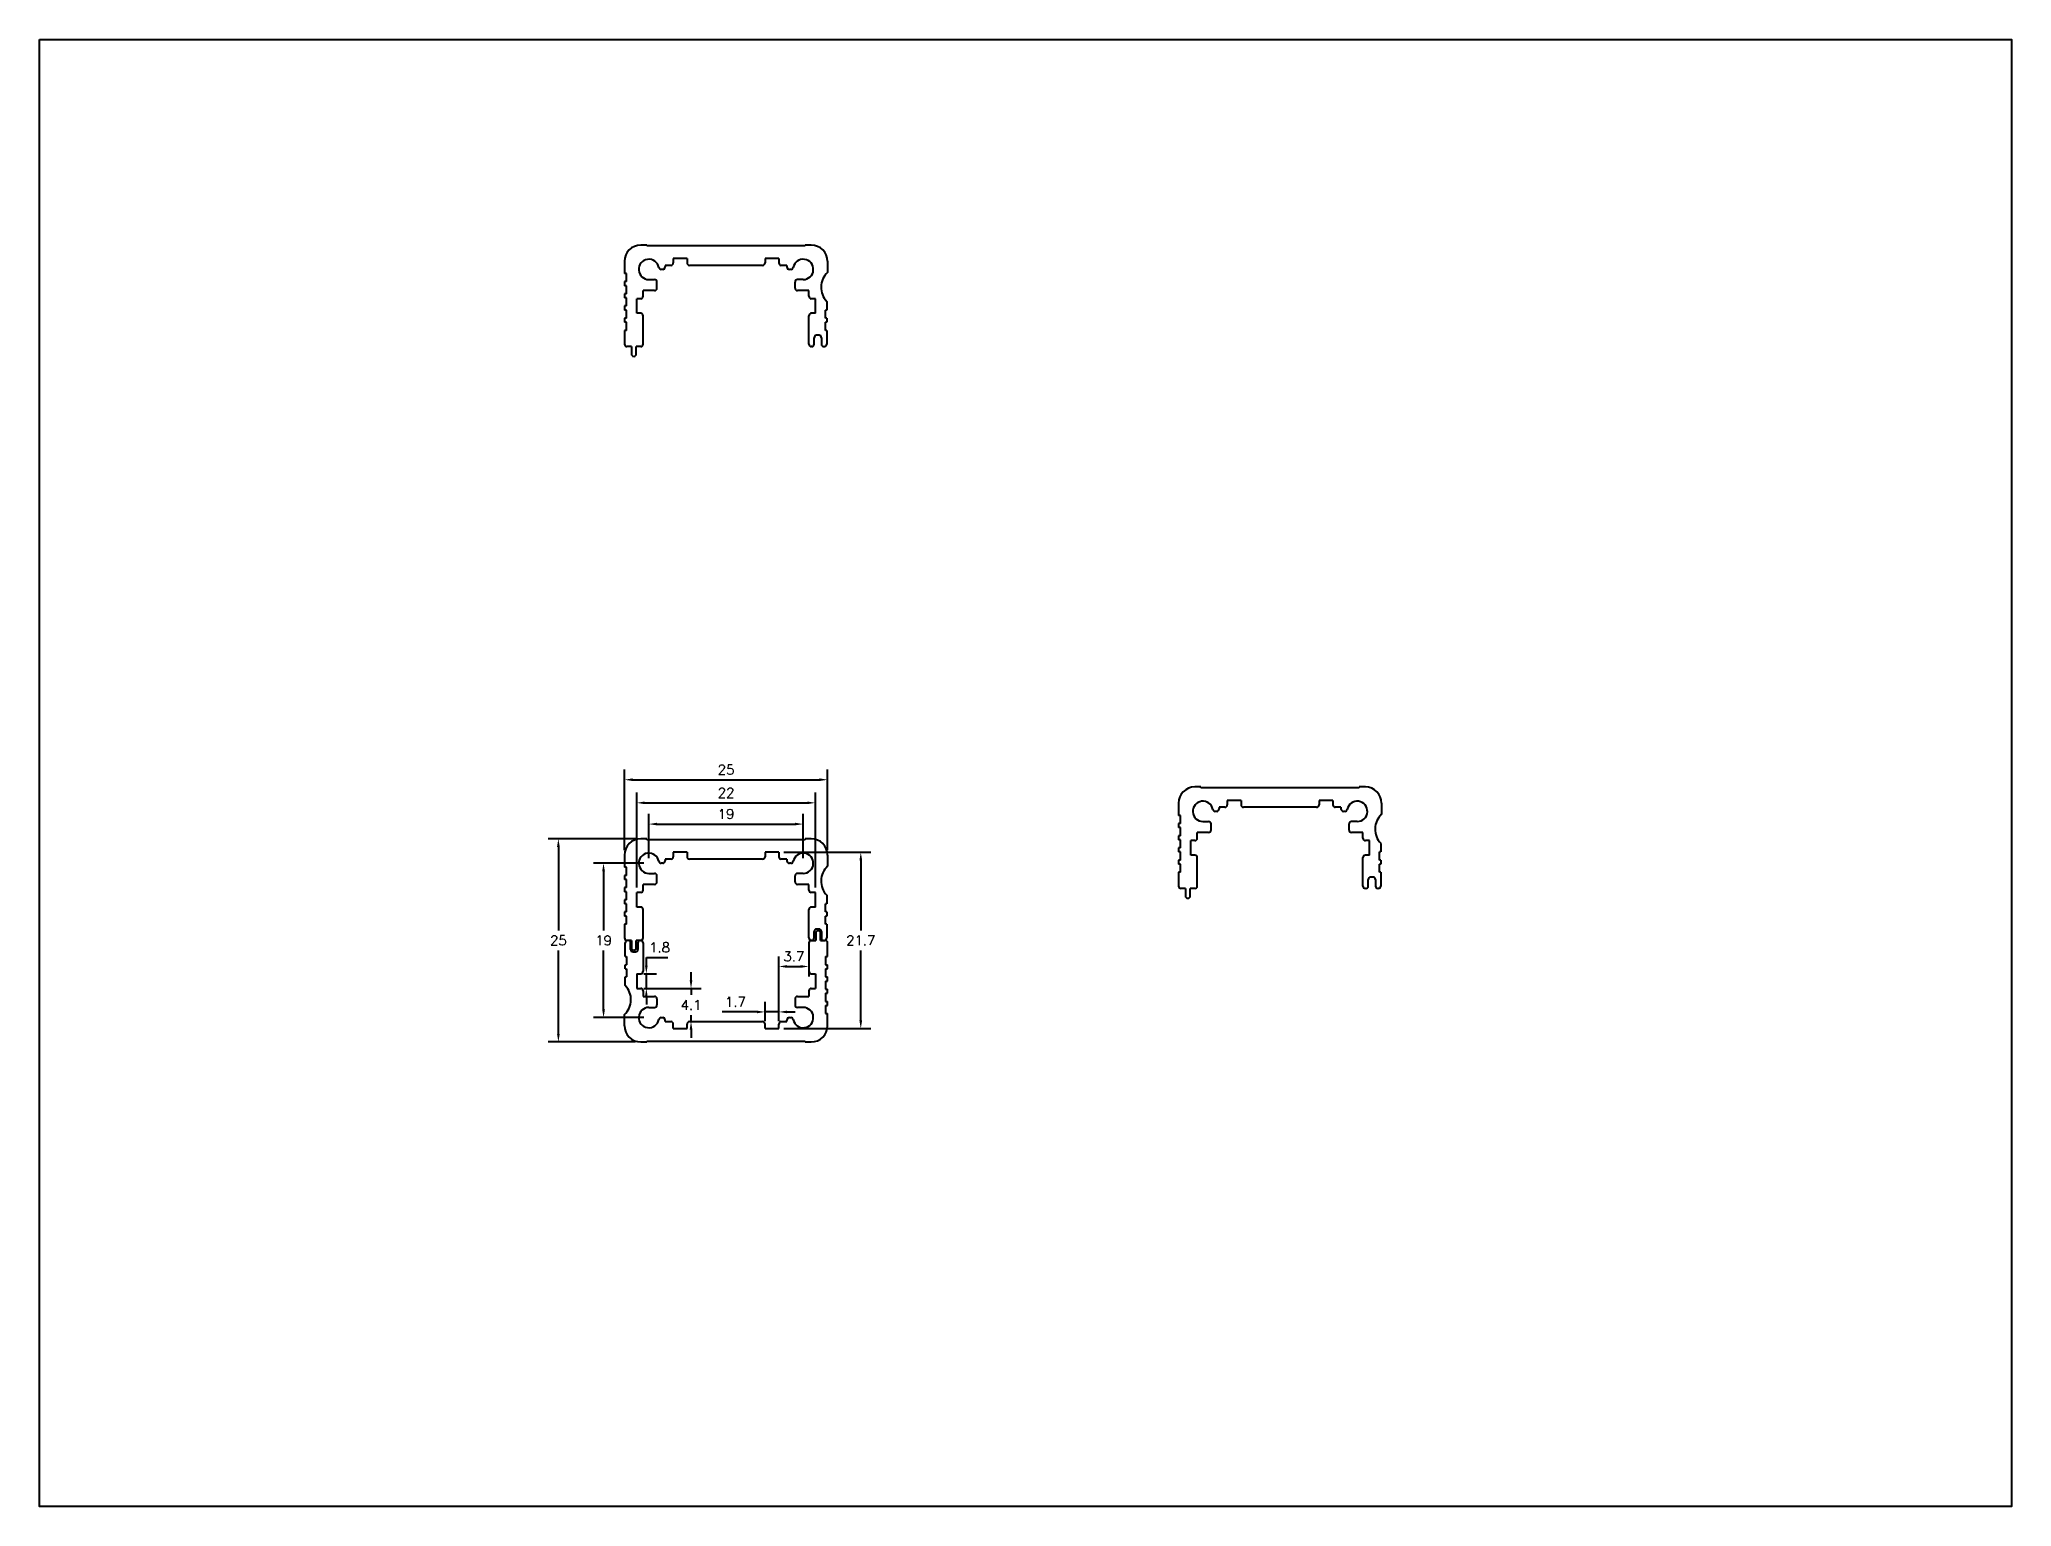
# Model space of a CAD drawing. Header units: millimetres. Extents: x 818 to 1060, y 570 to 751.
import ezdxf

# ---------------------------------------------------------------- set-up
doc = ezdxf.new("R2010")
doc.units = ezdxf.units.MM
doc.styles.get("Standard").update_dxf_attribs({"font": 'txt.shx', "height": 1.2})
doc.dimstyles.new('ISO-25', dxfattribs={"dimtxt": 2.5, "dimasz": 1, "dimexe": 1.25, "dimexo": 0.625, "dimtad": 1, "dimtih": 1, "dimtoh": 1, "dimdec": 1, "dimdsep": 46, "dimtxsty": 'Standard', "dimcen": 2.5, "dimadec": 0, "dimazin": 0, "dimtfac": 1, "dimtdec": 1, "dimtmove": 0, "dimatfit": 3, "dimfxl": 0, "dimarcsym": 0})

# ---------------------------------------------------------------- blocks, each defined once
blk = doc.blocks.new('*D2')
at = {"color": 0, "lineweight": -2}
for p, q in [((890.94, 652.12), (880.18, 652.12)), ((881.43, 651.12), (881.43, 640.86)), ((881.43, 628.12), (881.43, 638.38)), ((890.94, 627.12), (880.18, 627.12))]:
    blk.add_line(p, q, dxfattribs=at)
at = {"color": 0}
for points in [[(881.26, 651.12), (881.6, 651.12), (881.43, 652.12)], [(881.26, 628.12), (881.6, 628.12), (881.43, 627.12)]]:
    blk.add_solid(points, dxfattribs=at)
at = {"layer": 'Defpoints', "color": 0}
for p in [(891.57, 652.12), (881.43, 627.12), (891.57, 627.12)]:
    blk.add_point(p, dxfattribs=at)
at = {"color": 0, "insert": (881.43, 639.62), "char_height": 1.2, "attachment_point": 5}
blk.add_mtext('25', dxfattribs=at)
blk = doc.blocks.new('*D3')
at = {"color": 0, "lineweight": -2}
for p, q in [((891.94, 649.12), (885.74, 649.12)), ((886.99, 648.12), (886.99, 640.86)), ((886.99, 631.12), (886.99, 638.38)), ((891.94, 630.12), (885.74, 630.12))]:
    blk.add_line(p, q, dxfattribs=at)
at = {"color": 0}
for points in [[(886.82, 648.12), (887.16, 648.12), (886.99, 649.12)], [(886.82, 631.12), (887.16, 631.12), (886.99, 630.12)]]:
    blk.add_solid(points, dxfattribs=at)
at = {"layer": 'Defpoints', "color": 0}
for p in [(892.57, 649.12), (886.99, 630.12), (892.57, 630.12)]:
    blk.add_point(p, dxfattribs=at)
at = {"color": 0, "insert": (886.99, 639.62), "char_height": 1.2, "attachment_point": 5}
blk.add_mtext('19', dxfattribs=at)
blk = doc.blocks.new('*D4')
at = {"color": 0, "lineweight": -2}
for p, q in [((892.57, 649.74), (892.57, 655.19)), ((893.57, 653.94), (910.57, 653.94)), ((911.57, 649.74), (911.57, 655.19))]:
    blk.add_line(p, q, dxfattribs=at)
at = {"color": 0}
for points in [[(893.57, 654.11), (893.57, 653.78), (892.57, 653.94)], [(910.57, 654.11), (910.57, 653.78), (911.57, 653.94)]]:
    blk.add_solid(points, dxfattribs=at)
at = {"layer": 'Defpoints', "color": 0}
for p in [(911.57, 653.94), (892.57, 649.12), (911.57, 649.12)]:
    blk.add_point(p, dxfattribs=at)
at = {"color": 0, "insert": (902.07, 655.18), "char_height": 1.2, "attachment_point": 5}
blk.add_mtext('19', dxfattribs=at)
blk = doc.blocks.new('*D5')
at = {"color": 0, "lineweight": -2}
for p, q in [((889.57, 650.74), (889.57, 660.65)), ((914.57, 650.74), (914.57, 660.65)), ((890.57, 659.4), (913.57, 659.4))]:
    blk.add_line(p, q, dxfattribs=at)
at = {"color": 0}
for points in [[(890.57, 659.57), (890.57, 659.24), (889.57, 659.4)], [(913.57, 659.57), (913.57, 659.24), (914.57, 659.4)]]:
    blk.add_solid(points, dxfattribs=at)
at = {"layer": 'Defpoints', "color": 0}
for p in [(914.57, 659.4), (889.57, 650.12), (914.57, 650.12)]:
    blk.add_point(p, dxfattribs=at)
at = {"color": 0, "insert": (902.07, 660.64), "char_height": 1.2, "attachment_point": 5}
blk.add_mtext('25', dxfattribs=at)
blk = doc.blocks.new('*D9')
at = {"color": 0, "lineweight": -2}
for p, q in [((891.94, 633.72), (899.01, 633.72)), ((897.76, 634.72), (897.76, 635.72)), ((897.76, 633.72), (897.76, 632.92)), ((897.76, 629.62), (897.76, 630.42)), ((898.19, 629.62), (899.01, 629.62)), ((897.76, 628.62), (897.76, 627.62))]:
    blk.add_line(p, q, dxfattribs=at)
at = {"color": 0}
for points in [[(897.59, 634.72), (897.93, 634.72), (897.76, 633.72)], [(897.59, 628.62), (897.93, 628.62), (897.76, 629.62)]]:
    blk.add_solid(points, dxfattribs=at)
at = {"layer": 'Defpoints', "color": 0}
for p in [(891.32, 633.72), (897.57, 629.62), (897.76, 629.62)]:
    blk.add_point(p, dxfattribs=at)
at = {"color": 0, "insert": (897.76, 631.67), "char_height": 1.2, "attachment_point": 5}
blk.add_mtext('4.1', dxfattribs=at)
blk = doc.blocks.new('*D10')
at = {"color": 0, "lineweight": -2}
for p, q in [((906.87, 629.67), (906.87, 632.07)), ((908.57, 629.94), (908.57, 632.07)), ((905.87, 630.82), (901.59, 630.82)), ((908.57, 630.82), (906.87, 630.82)), ((909.57, 630.82), (910.57, 630.82))]:
    blk.add_line(p, q, dxfattribs=at)
at = {"color": 0}
for points in [[(905.87, 630.98), (905.87, 630.65), (906.87, 630.82)], [(909.57, 630.98), (909.57, 630.65), (908.57, 630.82)]]:
    blk.add_solid(points, dxfattribs=at)
at = {"layer": 'Defpoints', "color": 0}
for p in [(906.87, 629.04), (908.57, 630.82), (908.57, 629.32)]:
    blk.add_point(p, dxfattribs=at)
at = {"color": 0, "insert": (903.23, 632.06), "char_height": 1.2, "attachment_point": 5}
blk.add_mtext('1.7', dxfattribs=at)
blk = doc.blocks.new('*D11')
at = {"color": 0, "lineweight": -2}
for p, q in [((891.07, 646.14), (891.07, 657.81)), ((892.07, 656.56), (912.07, 656.56)), ((913.07, 646.14), (913.07, 657.81))]:
    blk.add_line(p, q, dxfattribs=at)
at = {"color": 0}
for points in [[(892.07, 656.72), (892.07, 656.39), (891.07, 656.56)], [(912.07, 656.72), (912.07, 656.39), (913.07, 656.56)]]:
    blk.add_solid(points, dxfattribs=at)
at = {"layer": 'Defpoints', "color": 0}
for p in [(913.07, 656.56), (891.07, 645.52), (913.07, 645.52)]:
    blk.add_point(p, dxfattribs=at)
at = {"color": 0, "insert": (902.07, 657.79), "char_height": 1.2, "attachment_point": 5}
blk.add_mtext('22', dxfattribs=at)
blk = doc.blocks.new('*D12')
at = {"color": 0, "lineweight": -2}
for p, q in [((909.19, 650.47), (919.91, 650.47)), ((918.66, 649.47), (918.66, 640.86)), ((918.66, 629.77), (918.66, 638.38)), ((909.19, 628.77), (919.91, 628.77))]:
    blk.add_line(p, q, dxfattribs=at)
at = {"color": 0}
for points in [[(918.49, 649.47), (918.83, 649.47), (918.66, 650.47)], [(918.49, 629.77), (918.83, 629.77), (918.66, 628.77)]]:
    blk.add_solid(points, dxfattribs=at)
at = {"layer": 'Defpoints', "color": 0}
for p in [(908.57, 650.47), (908.57, 628.77), (918.66, 628.77)]:
    blk.add_point(p, dxfattribs=at)
at = {"color": 0, "insert": (918.66, 639.62), "char_height": 1.2, "attachment_point": 5}
blk.add_mtext('21.7', dxfattribs=at)
blk = doc.blocks.new('*D13')
at = {"color": 0, "lineweight": -2}
for p, q in [((908.57, 629.67), (908.57, 637.66)), ((909.57, 636.41), (911.27, 636.41)), ((912.27, 636.94), (912.27, 635.16))]:
    blk.add_line(p, q, dxfattribs=at)
at = {"color": 0}
for points in [[(909.57, 636.58), (909.57, 636.25), (908.57, 636.41)], [(911.27, 636.58), (911.27, 636.25), (912.27, 636.41)]]:
    blk.add_solid(points, dxfattribs=at)
at = {"layer": 'Defpoints', "color": 0}
for p in [(912.27, 637.57), (912.27, 636.41), (908.57, 629.04)]:
    blk.add_point(p, dxfattribs=at)
at = {"color": 0, "insert": (910.42, 637.65), "char_height": 1.2, "attachment_point": 5}
blk.add_mtext('3.7', dxfattribs=at)
blk = doc.blocks.new('*D14')
at = {"color": 0, "lineweight": -2}
for p, q in [((892.26, 636.52), (892.26, 637.52)), ((892.26, 637.52), (894.9, 637.52)), ((891.94, 635.52), (893.51, 635.52)), ((891.94, 633.72), (893.51, 633.72)), ((892.26, 633.72), (892.26, 635.52)), ((892.26, 632.72), (892.26, 631.72))]:
    blk.add_line(p, q, dxfattribs=at)
at = {"color": 0}
for points in [[(892.09, 636.52), (892.42, 636.52), (892.26, 635.52)], [(892.09, 632.72), (892.42, 632.72), (892.26, 633.72)]]:
    blk.add_solid(points, dxfattribs=at)
at = {"layer": 'Defpoints', "color": 0}
for p in [(891.32, 635.52), (891.32, 633.72), (892.26, 633.72)]:
    blk.add_point(p, dxfattribs=at)
at = {"color": 0, "insert": (893.89, 638.76), "char_height": 1.2, "attachment_point": 5}
blk.add_mtext('1.8', dxfattribs=at)

msp = doc.modelspace()

# ---------------------------------------------------------------- linework, layer by layer
for p, q in [((892.32, 725.22), (891.57, 725.22)), ((892.32, 725.12), (892.32, 725.22)), ((911.82, 725.12), (892.32, 725.12)), ((897.27, 723.57), (895.57, 723.57)), ((895.57, 723.57), (895.57, 723.02)), ((897.27, 723.57), (897.27, 723.02)), ((908.57, 723.57), (906.87, 723.57)), ((906.87, 723.57), (906.87, 723.02)), ((908.57, 723.57), (908.57, 723.02)), ((912.57, 725.22), (911.82, 725.22)), ((911.82, 725.12), (911.82, 725.22)), ((889.57, 723.22), (889.57, 721.72)), ((889.82, 721.72), (889.57, 721.72)), ((889.82, 720.72), (889.82, 721.72)), ((894.27, 722.22), (894.09, 722.22)), ((895.27, 722.72), (894.57, 722.72)), ((894.57, 722.72), (894.57, 722.52)), ((906.57, 722.72), (897.57, 722.72)), ((909.57, 722.72), (908.87, 722.72)), ((909.57, 722.72), (909.57, 722.52)), ((910.05, 722.22), (909.87, 722.22)), ((914.57, 723.22), (914.57, 721.85)), ((889.57, 720.72), (889.57, 720.22)), ((889.82, 720.72), (889.57, 720.72)), ((889.82, 720.22), (889.57, 720.22)), ((889.57, 719.22), (889.57, 718.72)), ((889.82, 719.22), (889.57, 719.22)), ((889.82, 718.72), (889.57, 718.72)), ((889.82, 719.22), (889.82, 720.22)), ((889.82, 717.72), (889.82, 718.72)), ((893.27, 719.62), (891.87, 719.62)), ((891.87, 718.92), (891.87, 719.62)), ((892.57, 720.97), (893.27, 720.97)), ((893.57, 719.92), (893.57, 720.67)), ((910.57, 719.92), (910.57, 720.67)), ((911.57, 720.97), (910.87, 720.97)), ((912.27, 719.62), (910.87, 719.62)), ((912.27, 718.92), (912.27, 719.62)), ((889.57, 717.72), (889.57, 717.22)), ((889.82, 717.72), (889.57, 717.72)), ((889.82, 717.22), (889.57, 717.22)), ((889.82, 716.22), (889.82, 717.22)), ((891.57, 718.62), (891.07, 718.62)), ((891.07, 716.82), (891.07, 718.62)), ((891.57, 716.82), (891.07, 716.82)), ((891.87, 713.02), (891.87, 716.52)), ((912.27, 713.02), (912.27, 716.52)), ((913.07, 718.62), (912.57, 718.62)), ((913.07, 716.82), (912.57, 716.82)), ((913.07, 716.82), (913.07, 718.62)), ((914.47, 717.22), (914.32, 717.22)), ((914.32, 716.22), (914.32, 717.22)), ((914.47, 718.28), (914.47, 717.22)), ((889.57, 716.22), (889.57, 715.72)), ((889.82, 716.22), (889.57, 716.22)), ((889.82, 715.72), (889.57, 715.72)), ((889.57, 714.72), (889.57, 713.02)), ((889.82, 714.72), (889.57, 714.72)), ((889.82, 714.72), (889.82, 715.72)), ((913.52, 714.12), (913.22, 714.12)), ((914.47, 716.22), (914.32, 716.22)), ((914.47, 715.72), (914.32, 715.72)), ((914.32, 714.72), (914.32, 715.72)), ((914.47, 714.72), (914.32, 714.72)), ((914.47, 716.22), (914.47, 715.72)), ((914.47, 714.72), (914.47, 713.02)), ((890.42, 712.72), (889.87, 712.72)), ((890.42, 712.72), (890.42, 711.82)), ((890.72, 711.52), (890.72, 711.52)), ((891.57, 712.72), (891.02, 712.72)), ((891.02, 711.82), (891.02, 712.72)), ((912.62, 712.72), (912.57, 712.72)), ((912.92, 713.02), (912.92, 713.82)), ((913.82, 713.82), (913.82, 713.02)), ((914.17, 712.72), (914.12, 712.72)), ((960.53, 658.51), (959.78, 658.51)), ((960.53, 658.41), (960.53, 658.51)), ((980.03, 658.41), (960.53, 658.41)), ((980.78, 658.51), (980.03, 658.51)), ((980.03, 658.41), (980.03, 658.51)), ((957.78, 656.51), (957.78, 655.01)), ((963.48, 656.01), (962.78, 656.01)), ((962.78, 656.01), (962.78, 655.81)), ((965.48, 656.86), (963.78, 656.86)), ((963.78, 656.86), (963.78, 656.31)), ((965.48, 656.86), (965.48, 656.31)), ((974.78, 656.01), (965.78, 656.01)), ((976.78, 656.86), (975.08, 656.86)), ((975.08, 656.86), (975.08, 656.31)), ((976.78, 656.86), (976.78, 656.31)), ((977.78, 656.01), (977.08, 656.01)), ((977.78, 656.01), (977.78, 655.81)), ((982.78, 656.51), (982.78, 655.14)), ((958.03, 655.01), (957.78, 655.01)), ((957.78, 654.01), (957.78, 653.51)), ((958.03, 654.01), (957.78, 654.01)), ((958.03, 653.51), (957.78, 653.51)), ((958.03, 654.01), (958.03, 655.01)), ((958.03, 652.51), (958.03, 653.51)), ((960.78, 654.26), (961.48, 654.26)), ((961.78, 653.21), (961.78, 653.96)), ((962.48, 655.51), (962.3, 655.51)), ((978.26, 655.51), (978.08, 655.51)), ((978.78, 653.21), (978.78, 653.96)), ((979.78, 654.26), (979.08, 654.26)), ((892.32, 652.12), (891.57, 652.12)), ((892.32, 652.02), (892.32, 652.12)), ((911.82, 652.02), (892.32, 652.02)), ((912.57, 652.12), (911.82, 652.12)), ((911.82, 652.02), (911.82, 652.12)), ((957.78, 652.51), (957.78, 652.01)), ((958.03, 652.51), (957.78, 652.51)), ((958.03, 652.01), (957.78, 652.01)), ((957.78, 651.01), (957.78, 650.51)), ((958.03, 651.01), (957.78, 651.01)), ((958.03, 651.01), (958.03, 652.01)), ((959.78, 651.91), (959.28, 651.91)), ((959.28, 650.11), (959.28, 651.91)), ((961.48, 652.91), (960.08, 652.91)), ((960.08, 652.21), (960.08, 652.91)), ((980.48, 652.91), (979.08, 652.91)), ((980.48, 652.21), (980.48, 652.91)), ((981.28, 651.91), (980.78, 651.91)), ((981.28, 650.11), (981.28, 651.91)), ((982.68, 651.57), (982.68, 650.51)), ((889.57, 650.12), (889.57, 648.62)), ((889.82, 648.62), (889.57, 648.62)), ((889.82, 647.62), (889.82, 648.62)), ((894.27, 649.12), (894.09, 649.12)), ((895.27, 649.62), (894.57, 649.62)), ((894.57, 649.62), (894.57, 649.42)), ((897.27, 650.47), (895.57, 650.47)), ((895.57, 650.47), (895.57, 649.92)), ((897.27, 650.47), (897.27, 649.92)), ((906.57, 649.62), (897.57, 649.62)), ((908.57, 650.47), (906.87, 650.47)), ((906.87, 650.47), (906.87, 649.92)), ((908.57, 650.47), (908.57, 649.92)), ((909.57, 649.62), (908.87, 649.62)), ((909.57, 649.62), (909.57, 649.42)), ((910.05, 649.12), (909.87, 649.12)), ((914.57, 650.12), (914.57, 648.75)), ((958.03, 650.51), (957.78, 650.51)), ((957.78, 649.51), (957.78, 649.01)), ((958.03, 649.51), (957.78, 649.51)), ((958.03, 649.01), (957.78, 649.01)), ((958.03, 649.51), (958.03, 650.51)), ((958.03, 648.01), (958.03, 649.01)), ((959.78, 650.11), (959.28, 650.11)), ((960.08, 646.31), (960.08, 649.81)), ((980.48, 646.31), (980.48, 649.81)), ((981.28, 650.11), (980.78, 650.11)), ((982.68, 650.51), (982.53, 650.51)), ((982.53, 649.51), (982.53, 650.51)), ((982.68, 649.51), (982.53, 649.51)), ((982.68, 649.01), (982.53, 649.01)), ((982.53, 648.01), (982.53, 649.01)), ((982.68, 649.51), (982.68, 649.01)), ((889.57, 647.62), (889.57, 647.12)), ((889.82, 647.62), (889.57, 647.62)), ((889.82, 647.12), (889.57, 647.12)), ((889.57, 646.12), (889.57, 645.62)), ((889.82, 646.12), (889.57, 646.12)), ((889.82, 646.12), (889.82, 647.12)), ((893.27, 646.52), (891.87, 646.52)), ((891.87, 645.82), (891.87, 646.52)), ((892.57, 647.87), (893.27, 647.87)), ((893.57, 646.82), (893.57, 647.57)), ((910.57, 646.82), (910.57, 647.57)), ((911.57, 647.87), (910.87, 647.87)), ((912.27, 646.52), (910.87, 646.52)), ((912.27, 645.82), (912.27, 646.52)), ((957.78, 648.01), (957.78, 646.31)), ((958.03, 648.01), (957.78, 648.01)), ((958.63, 646.01), (958.08, 646.01)), ((958.63, 646.01), (958.63, 645.11)), ((959.78, 646.01), (959.23, 646.01)), ((959.23, 645.11), (959.23, 646.01)), ((980.83, 646.01), (980.78, 646.01)), ((981.13, 646.31), (981.13, 647.11)), ((981.73, 647.41), (981.43, 647.41)), ((982.03, 647.11), (982.03, 646.31)), ((982.38, 646.01), (982.33, 646.01)), ((982.68, 648.01), (982.53, 648.01)), ((982.68, 648.01), (982.68, 646.31)), ((889.82, 645.62), (889.57, 645.62)), ((889.57, 644.62), (889.57, 644.12)), ((889.82, 644.62), (889.57, 644.62)), ((889.82, 644.12), (889.57, 644.12)), ((889.82, 644.62), (889.82, 645.62)), ((889.82, 643.12), (889.82, 644.12)), ((891.57, 645.52), (891.07, 645.52)), ((891.07, 643.72), (891.07, 645.52)), ((891.57, 643.72), (891.07, 643.72)), ((891.87, 639.92), (891.87, 643.42)), ((912.27, 639.92), (912.27, 643.42)), ((913.07, 645.52), (912.57, 645.52)), ((913.07, 643.72), (912.57, 643.72)), ((913.07, 643.72), (913.07, 645.52)), ((914.47, 644.12), (914.32, 644.12)), ((914.32, 643.12), (914.32, 644.12)), ((914.47, 645.18), (914.47, 644.12)), ((958.93, 644.81), (958.93, 644.81)), ((889.57, 643.12), (889.57, 642.62)), ((889.82, 643.12), (889.57, 643.12)), ((889.82, 642.62), (889.57, 642.62)), ((889.57, 641.62), (889.57, 639.92)), ((889.82, 641.62), (889.57, 641.62)), ((889.82, 641.62), (889.82, 642.62)), ((913.52, 641.02), (913.22, 641.02)), ((914.47, 643.12), (914.32, 643.12)), ((914.47, 642.62), (914.32, 642.62)), ((914.32, 641.62), (914.32, 642.62)), ((914.47, 641.62), (914.32, 641.62)), ((914.47, 643.12), (914.47, 642.62)), ((914.47, 641.62), (914.47, 639.92)), ((889.67, 637.62), (889.67, 639.32)), ((890.42, 639.62), (889.87, 639.62)), ((889.97, 639.62), (890.02, 639.62)), ((890.32, 638.52), (890.32, 639.32)), ((890.42, 639.62), (890.42, 638.72)), ((891.57, 639.62), (891.02, 639.62)), ((891.02, 638.72), (891.02, 639.62)), ((891.22, 639.32), (891.22, 638.52)), ((891.52, 639.62), (891.57, 639.62)), ((891.87, 639.32), (891.87, 635.82)), ((912.27, 639.32), (912.27, 635.82)), ((912.57, 639.62), (913.12, 639.62)), ((912.62, 639.62), (912.57, 639.62)), ((912.92, 639.92), (912.92, 640.72)), ((913.12, 640.52), (913.12, 639.62)), ((913.42, 640.82), (913.42, 640.82)), ((913.72, 639.62), (913.72, 640.52)), ((913.72, 639.62), (914.27, 639.62)), ((913.82, 640.72), (913.82, 639.92)), ((914.17, 639.62), (914.12, 639.62)), ((914.57, 637.62), (914.57, 639.32)), ((889.67, 637.62), (889.82, 637.62)), ((889.67, 636.12), (889.67, 636.62)), ((889.67, 636.62), (889.82, 636.62)), ((889.82, 637.62), (889.82, 636.62)), ((890.62, 638.22), (890.92, 638.22)), ((890.72, 638.42), (890.72, 638.42)), ((914.32, 637.62), (914.57, 637.62)), ((914.32, 637.62), (914.32, 636.62)), ((914.32, 636.62), (914.57, 636.62)), ((914.57, 636.12), (914.57, 636.62)), ((889.67, 636.12), (889.82, 636.12)), ((889.67, 634.05), (889.67, 635.12)), ((889.67, 635.12), (889.82, 635.12)), ((889.82, 636.12), (889.82, 635.12)), ((891.07, 635.52), (891.57, 635.52)), ((891.07, 635.52), (891.07, 633.72)), ((891.07, 633.72), (891.57, 633.72)), ((912.57, 635.52), (913.07, 635.52)), ((912.57, 633.72), (913.07, 633.72)), ((913.07, 635.52), (913.07, 633.72)), ((914.32, 636.12), (914.57, 636.12)), ((914.32, 636.12), (914.32, 635.12)), ((914.32, 635.12), (914.57, 635.12)), ((914.32, 634.62), (914.57, 634.62)), ((914.32, 634.62), (914.32, 633.62)), ((914.57, 634.62), (914.57, 635.12)), ((891.87, 633.42), (891.87, 632.72)), ((891.87, 632.72), (893.27, 632.72)), ((892.57, 631.37), (893.27, 631.37)), ((893.57, 632.42), (893.57, 631.67)), ((910.57, 632.42), (910.57, 631.67)), ((910.87, 632.72), (912.27, 632.72)), ((911.57, 631.37), (910.87, 631.37)), ((912.27, 633.42), (912.27, 632.72)), ((914.32, 633.62), (914.57, 633.62)), ((914.32, 633.12), (914.57, 633.12)), ((914.32, 633.12), (914.32, 632.12)), ((914.32, 632.12), (914.57, 632.12)), ((914.32, 631.62), (914.57, 631.62)), ((914.32, 631.62), (914.32, 630.62)), ((914.57, 633.12), (914.57, 633.62)), ((914.57, 631.62), (914.57, 632.12)), ((889.57, 629.12), (889.57, 630.49)), ((894.09, 630.12), (894.27, 630.12)), ((894.57, 629.62), (894.57, 629.82)), ((894.57, 629.62), (895.27, 629.62)), ((895.57, 628.77), (895.57, 629.32)), ((897.27, 628.77), (897.27, 629.32)), ((897.57, 629.62), (906.57, 629.62)), ((906.87, 628.77), (906.87, 629.32)), ((908.57, 628.77), (908.57, 629.32)), ((908.87, 629.62), (909.57, 629.62)), ((909.57, 629.62), (909.57, 629.82)), ((909.87, 630.12), (910.05, 630.12)), ((914.32, 630.62), (914.57, 630.62)), ((914.57, 629.12), (914.57, 630.62)), ((891.57, 627.12), (892.32, 627.12)), ((892.32, 627.22), (911.82, 627.22)), ((892.32, 627.22), (892.32, 627.12)), ((895.57, 628.77), (897.27, 628.77)), ((906.87, 628.77), (908.57, 628.77)), ((911.82, 627.22), (911.82, 627.12)), ((911.82, 627.12), (912.57, 627.12))]:
    msp.add_line(p, q)
msp.add_lwpolyline([(817.54, 750.53), (1060.34, 750.53), (1060.34, 569.93), (817.54, 569.93)], close=True)
for centre, radius, start, end in [((891.57, 723.22), 2, 90, 180), ((912.57, 723.22), 2, 0, 90), ((892.57, 722.22), 1.25, 11.1599, 270), ((894.09, 722.52), 0.3, 191.1599, 270), ((894.27, 722.52), 0.3, 270, 0), ((895.27, 723.02), 0.3, 270, 0), ((897.57, 723.02), 0.3, 180, 270), ((906.57, 723.02), 0.3, 270, 0), ((908.87, 723.02), 0.3, 180, 270), ((909.87, 722.52), 0.3, 180, 270), ((910.05, 722.52), 0.3, 270, 348.8401), ((911.57, 722.22), 1.25, 270, 168.8401), ((916.27, 720.02), 2.5, 132.8436, 223.9455), ((891.57, 718.92), 0.3, 270, 0), ((893.27, 720.67), 0.3, 0, 90), ((893.27, 719.92), 0.3, 270, 0), ((910.87, 720.67), 0.3, 90, 180), ((910.87, 719.92), 0.3, 180, 270), ((912.57, 718.92), 0.3, 180, 270), ((891.57, 716.52), 0.3, 0, 90), ((912.57, 716.52), 0.3, 90, 180), ((913.22, 713.82), 0.3, 90, 180), ((913.52, 713.82), 0.3, 0, 90), ((889.87, 713.02), 0.3, 180, 270), ((890.72, 711.82), 0.3, 180, 270), ((890.72, 711.82), 0.3, 270, 0), ((891.57, 713.02), 0.3, 270, 0), ((912.57, 713.02), 0.3, 180, 270), ((912.62, 713.02), 0.3, 270, 0), ((914.12, 713.02), 0.3, 180, 270), ((914.17, 713.02), 0.3, 270, 360), ((959.78, 656.51), 2, 90, 180), ((980.78, 656.51), 2, 0, 90), ((960.78, 655.51), 1.25, 11.1599, 270), ((962.3, 655.81), 0.3, 191.1599, 270), ((962.48, 655.81), 0.3, 270, 0), ((963.48, 656.31), 0.3, 270, 0), ((965.78, 656.31), 0.3, 180, 270), ((974.78, 656.31), 0.3, 270, 0), ((977.08, 656.31), 0.3, 180, 270), ((978.08, 655.81), 0.3, 180, 270), ((978.26, 655.81), 0.3, 270, 348.8401), ((979.78, 655.51), 1.25, 270, 168.8401), ((961.48, 653.96), 0.3, 0, 90), ((961.48, 653.21), 0.3, 270, 0), ((979.08, 653.96), 0.3, 90, 180), ((979.08, 653.21), 0.3, 180, 270), ((984.48, 653.31), 2.5, 132.8436, 223.9455), ((891.57, 650.12), 2, 90, 180), ((912.57, 650.12), 2, 0, 90), ((959.78, 652.21), 0.3, 270, 0), ((980.78, 652.21), 0.3, 180, 270), ((892.57, 649.12), 1.25, 11.1599, 270), ((894.09, 649.42), 0.3, 191.1599, 270), ((894.27, 649.42), 0.3, 270, 0), ((895.27, 649.92), 0.3, 270, 0), ((897.57, 649.92), 0.3, 180, 270), ((906.57, 649.92), 0.3, 270, 0), ((908.87, 649.92), 0.3, 180, 270), ((909.87, 649.42), 0.3, 180, 270), ((910.05, 649.42), 0.3, 270, 348.8401), ((911.57, 649.12), 1.25, 270, 168.8401), ((916.27, 646.92), 2.5, 132.8436, 223.9455), ((959.78, 649.81), 0.3, 0, 90), ((980.78, 649.81), 0.3, 90, 180), ((893.27, 647.57), 0.3, 0, 90), ((893.27, 646.82), 0.3, 270, 0), ((910.87, 647.57), 0.3, 90, 180), ((910.87, 646.82), 0.3, 180, 270), ((958.08, 646.31), 0.3, 180, 270), ((959.78, 646.31), 0.3, 270, 0), ((980.78, 646.31), 0.3, 180, 270), ((980.83, 646.31), 0.3, 270, 0), ((981.43, 647.11), 0.3, 90, 180), ((981.73, 647.11), 0.3, 0, 90), ((982.33, 646.31), 0.3, 180, 270), ((982.38, 646.31), 0.3, 270, 360), ((891.57, 645.82), 0.3, 270, 0), ((891.57, 643.42), 0.3, 0, 90), ((912.57, 645.82), 0.3, 180, 270), ((912.57, 643.42), 0.3, 90, 180), ((958.93, 645.11), 0.3, 180, 270), ((958.93, 645.11), 0.3, 270, 0), ((913.22, 640.72), 0.3, 90, 180), ((913.52, 640.72), 0.3, 0, 90), ((889.87, 639.92), 0.3, 180, 270), ((889.97, 639.32), 0.3, 90, 180), ((890.02, 639.32), 0.3, 360, 90), ((890.72, 638.72), 0.3, 180, 270), ((890.72, 638.72), 0.3, 270, 0), ((891.52, 639.32), 0.3, 90, 180), ((891.57, 639.92), 0.3, 270, 0), ((891.57, 639.32), 0.3, 0, 90), ((912.57, 639.92), 0.3, 180, 270), ((912.57, 639.32), 0.3, 90, 180), ((912.62, 639.92), 0.3, 270, 0), ((913.42, 640.52), 0.3, 90, 180), ((913.42, 640.52), 0.3, 0, 90), ((914.12, 639.92), 0.3, 180, 270), ((914.17, 639.92), 0.3, 270, 360), ((914.27, 639.32), 0.3, 0, 90), ((890.62, 638.52), 0.3, 180, 270), ((890.92, 638.52), 0.3, 270, 0), ((887.87, 632.32), 2.5, 312.8436, 43.9455), ((891.57, 635.82), 0.3, 270, 0), ((891.57, 633.42), 0.3, 0, 90), ((912.57, 635.82), 0.3, 180, 270), ((912.57, 633.42), 0.3, 90, 180), ((892.57, 630.12), 1.25, 90, 348.8401), ((893.27, 632.42), 0.3, 0, 90), ((893.27, 631.67), 0.3, 270, 0), ((911.57, 630.12), 1.25, 191.1599, 90), ((910.87, 632.42), 0.3, 90, 180), ((910.87, 631.67), 0.3, 180, 270), ((891.57, 629.12), 2, 180, 270), ((894.09, 629.82), 0.3, 90, 168.8401), ((894.27, 629.82), 0.3, 0, 90), ((895.27, 629.32), 0.3, 0, 90), ((897.57, 629.32), 0.3, 90, 180), ((906.57, 629.32), 0.3, 0, 90), ((908.87, 629.32), 0.3, 90, 180), ((909.87, 629.82), 0.3, 90, 180), ((910.05, 629.82), 0.3, 11.1599, 90), ((912.57, 629.12), 2, 270, 0)]:
    msp.add_arc(centre, radius, start, end)

# ---------------------------------------------------------------- dimensions: what is measured, and where the dimension line sits
for base, p1, p2, picture, middle in [((914.57, 659.4), (889.57, 650.12), (914.57, 650.12), '*D5', (902.07, 659.4)), ((908.57, 630.82), (906.87, 629.04), (908.57, 629.32), '*D10', (903.23, 630.82))]:
    dim = msp.add_linear_dim(base=base, p1=p1, p2=p2, dimstyle='ISO-25')
    dim.commit()
    dim.dimension.update_dxf_attribs({"geometry": picture, "text_midpoint": middle, "dimtype": 160})
for base, p1, p2, picture, middle in [((913.07, 656.56), (891.07, 645.52), (913.07, 645.52), '*D11', (902.07, 657.79)), ((911.57, 653.94), (892.57, 649.12), (911.57, 649.12), '*D4', (902.07, 655.18)), ((912.27, 636.41), (908.57, 629.04), (912.27, 637.57), '*D13', (910.42, 637.65))]:
    dim = msp.add_linear_dim(base=base, p1=p1, p2=p2, dimstyle='ISO-25')
    dim.commit()
    dim.dimension.update_dxf_attribs({"geometry": picture, "text_midpoint": middle})
for base, p1, p2, picture, middle in [((881.43, 627.12), (891.57, 652.12), (891.57, 627.12), '*D2', (881.43, 639.62)), ((892.26, 633.72), (891.32, 635.52), (891.32, 633.72), '*D14', (893.89, 637.52)), ((897.76, 629.62), (891.32, 633.72), (897.57, 629.62), '*D9', (897.76, 631.67))]:
    dim = msp.add_linear_dim(base=base, p1=p1, p2=p2, angle=90, dimstyle='ISO-25')
    dim.commit()
    dim.dimension.update_dxf_attribs({"geometry": picture, "text_midpoint": middle, "dimtype": 160})
for base, p1, p2, picture, middle in [((886.99, 630.12), (892.57, 649.12), (892.57, 630.12), '*D3', (886.99, 639.62)), ((918.66, 628.77), (908.57, 650.47), (908.57, 628.77), '*D12', (918.66, 639.62))]:
    dim = msp.add_linear_dim(base=base, p1=p1, p2=p2, angle=90, dimstyle='ISO-25')
    dim.commit()
    dim.dimension.update_dxf_attribs({"geometry": picture, "text_midpoint": middle})

doc.saveas('drawing.dxf')
